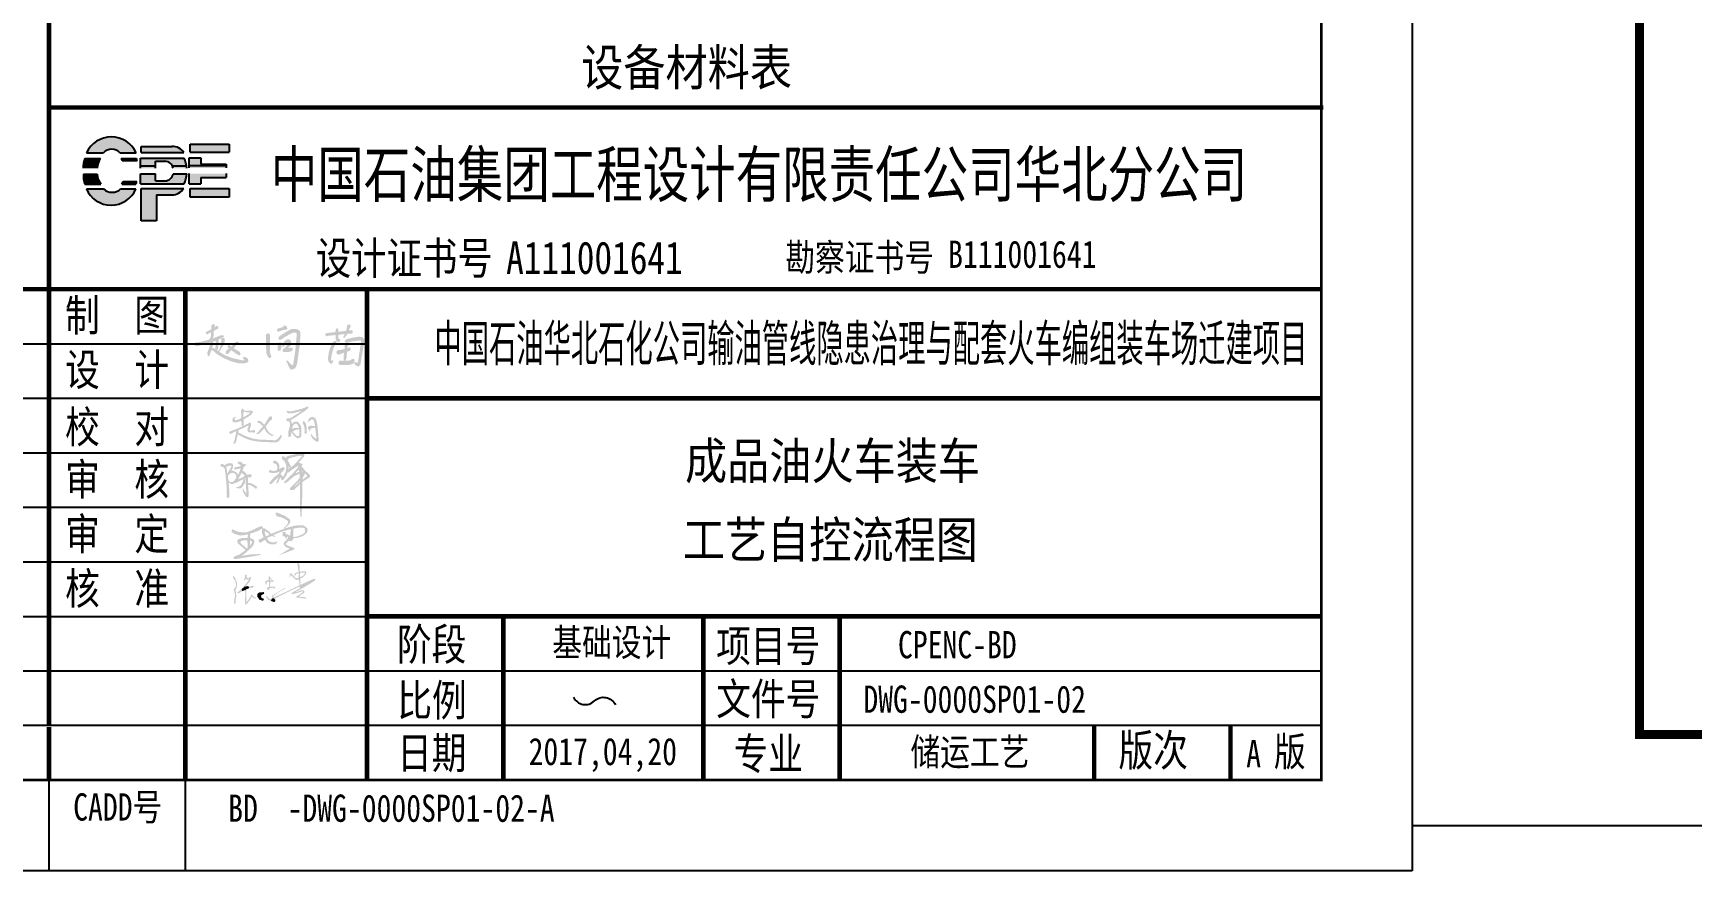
# Model space of a CAD drawing. Header units: millimetres. Extents: x 36820 to 41163, y -3485 to -2358.
# Drawn here: x 38650.4 to 38832.8, y -3073.8 to -2981.6 of the extents above; entities that cross this region are included whole.
import ezdxf
from ezdxf.enums import TextEntityAlignment as Align

# ---------------------------------------------------------------- set-up
doc = ezdxf.new("R2010")
doc.units = ezdxf.units.MM
doc.header["$LTSCALE"] = 6
for name, color, linetype in [('a1', 7, 'Continuous'), ('bc', 7, 'Continuous'), ('BDWG', 7, 'Continuous'), ('PUB_TITLE', 4, 'Continuous')]:
    doc.layers.add(name, color=color, linetype=linetype)
doc.styles.add('HZTXT', font='', dxfattribs={"width": 0.8})
doc.styles.add('ST', font='')
doc.styles.get('HZTXT').set_extended_font_data('NSimSun')
doc.styles.get('ST').set_extended_font_data('SimSun')

# ---------------------------------------------------------------- blocks, each defined once
blk = doc.blocks.new('A$C6D6708E9')
for points in [[(0, 10), (0, 0)], [(15, 10), (15, 0)]]:
    blk.add_lwpolyline(points)
at = {"style": 'ST', "width": 0.8}
blk.add_text('CADD号', height=3, dxfattribs=at).set_placement((2.67, 5.53))

msp = doc.modelspace()

# ---------------------------------------------------------------- hatches: boundary and pattern name
for points in [[(38660.032, -2995.42, -0.0549609), (38660.143, -2995.679), (38661.787, -2995.679, 0.0224894), (38661.71, -2995.42)], [(38660.255, -2997.967, -0.059964), (38660.113, -2998.263), (38661.667, -2998.263, 0.0258545), (38661.746, -2997.967)]]:
    msp.add_hatch(color=7).paths.add_polyline_path(points)
h = msp.add_hatch(color=256)
h.dxf.hatch_style = 1
h.paths.add_polyline_path([(38670.216, -3014.874), (38670.209, -3014.519), (38670.222, -3014.419), (38670.675, -3014.165), (38670.738, -3014.058), (38670.738, -3013.941), (38670.656, -3013.882), (38670.548, -3013.873), (38670.295, -3014.005), (38670.353, -3013.825), (38670.315, -3013.723), (38670.183, -3013.661), (38670.007, -3013.732), (38669.952, -3013.849), (38669.952, -3014.24), (38669.704, -3014.363), (38669.356, -3014.537), (38669.344, -3014.625), (38669.369, -3014.732), (38669.436, -3014.77), (38669.515, -3014.803), (38669.547, -3014.776), (38669.547, -3014.742), (38669.939, -3014.567), (38669.896, -3015.068), (38669.804, -3015.225), (38669.718, -3015.372), (38668.975, -3015.556), (38668.645, -3015.638), (38668.176, -3015.687), (38668.072, -3015.822), (38668.072, -3015.926), (38668.156, -3016.01), (38668.253, -3016.078), (38668.422, -3016.078), (38669.91, -3015.691), (38669.91, -3015.753), (38669.813, -3016.009), (38669.543, -3016.727), (38669.518, -3016.869), (38669.552, -3017.113), (38669.617, -3017.197), (38669.67, -3017.197), (38669.735, -3017.155), (38669.998, -3016.47), (38670.068, -3016.526), (38670.633, -3017.007), (38671.392, -3017.441), (38672.188, -3017.775), (38672.886, -3017.957), (38673.395, -3017.992), (38673.809, -3017.934), (38673.992, -3017.823), (38674.032, -3017.667), (38673.974, -3017.48), (38673.805, -3017.329), (38673.622, -3017.272), (38673.448, -3017.272), (38673.448, -3017.407), (38673.554, -3017.564), (38673.554, -3017.643), (38673.319, -3017.643), (38672.269, -3017.401), (38671.55, -3017.132), (38670.916, -3016.767), (38670.826, -3016.715), (38671.308, -3015.922), (38671.409, -3015.681), (38671.431, -3015.379), (38671.413, -3015.24), (38671.294, -3015.18), (38671.13, -3015.18), (38671.051, -3015.27), (38671.047, -3015.473), (38670.995, -3015.952), (38670.898, -3016.262), (38670.731, -3016.623), (38670.62, -3016.572), (38670.7, -3016.291), (38670.733, -3016.024), (38670.763, -3015.724), (38670.763, -3015.353), (38671.297, -3015.088), (38671.355, -3015.011), (38671.312, -3014.918), (38671.231, -3014.88), (38671.119, -3014.88), (38670.953, -3014.911), (38670.176, -3015.212), (38670.071, -3015.26), (38670.188, -3015.078)])
h.paths.add_polyline_path([(38670.428, -3015.505), (38670.428, -3016.015), (38670.391, -3016.422), (38670.213, -3016.303), (38670.136, -3016.291), (38670.025, -3016.304), (38670.219, -3015.792), (38670.188, -3015.688), (38670.103, -3015.631), (38670.16, -3015.598)], flags=16)
h.paths.add_polyline_path([(38672.755, -3015.939), (38672.834, -3015.922), (38672.916, -3015.906), (38672.991, -3015.816), (38672.991, -3015.701), (38672.942, -3015.598), (38672.787, -3015.58), (38672.66, -3015.629), (38672.485, -3015.733), (38672.14, -3016.165), (38672.035, -3016.053), (38671.948, -3015.987), (38671.878, -3015.915), (38671.801, -3015.938), (38671.74, -3016.059), (38671.785, -3016.208), (38671.879, -3016.333), (38671.614, -3016.561), (38671.536, -3016.738), (38671.536, -3016.871), (38671.638, -3016.953), (38671.715, -3016.953), (38671.795, -3016.918), (38671.884, -3016.826), (38672.148, -3016.538), (38672.86, -3017.033), (38673.007, -3017.105), (38673.141, -3017.037), (38673.149, -3016.854), (38673.007, -3016.672), (38672.397, -3016.313)], flags=17)
h.paths.add_polyline_path([(38676.427, -3014.888), (38676.364, -3014.738), (38676.258, -3014.677), (38676.131, -3014.714), (38676.003, -3014.77), (38675.951, -3014.898), (38675.999, -3016.808), (38676.157, -3017.221), (38676.308, -3017.381), (38676.458, -3017.381), (38676.566, -3017.25), (38676.568, -3017.174), (38676.507, -3017.075), (38676.405, -3016.761)])
h.paths.add_polyline_path([(38678.308, -3014.058), (38678.238, -3013.904), (38678.099, -3013.826), (38677.894, -3013.823), (38677.839, -3013.987), (38677.307, -3014.142), (38677.171, -3014.259), (38677.167, -3014.407), (38677.296, -3014.489), (38677.508, -3014.448), (38677.759, -3014.338), (38678.084, -3014.282), (38678.234, -3014.282), (38678.308, -3014.182)])
h.paths.add_polyline_path([(38678.696, -3014.717), (38679.034, -3014.584), (38679.307, -3014.625), (38679.358, -3014.738), (38679.213, -3016.419), (38678.957, -3018.147), (38678.862, -3018.185), (38678.747, -3018.094), (38678.367, -3017.688), (38678.184, -3017.688), (38678.59, -3018.578), (38678.721, -3018.663), (38678.858, -3018.663), (38679.189, -3018.507), (38679.382, -3018.092), (38679.684, -3015.951), (38679.768, -3014.731), (38679.702, -3014.407), (38679.49, -3014.264), (38679.194, -3014.189), (38678.787, -3014.189), (38678.283, -3014.457), (38677.451, -3014.989), (38677.359, -3015.132), (38677.335, -3015.261), (38677.418, -3015.374), (38677.564, -3015.374), (38677.728, -3015.323), (38677.956, -3015.127)])
h.paths.add_polyline_path([(38677.648, -3016.11), (38677.648, -3015.72), (38677.553, -3015.674), (38677.404, -3015.695), (38677.307, -3015.787), (38677.257, -3016.203), (38677.242, -3016.449), (38677.293, -3016.582), (38677.417, -3016.585), (38677.555, -3016.562), (38677.647, -3016.385), (38677.657, -3016.272), (38677.664, -3016.206), (38677.73, -3016.125), (38677.715, -3016.123)])
h.paths.add_polyline_path([(38678.738, -3015.601), (38678.67, -3015.447), (38678.499, -3015.326), (38678.312, -3015.326), (38678.136, -3015.441), (38677.985, -3015.559), (38677.819, -3015.866), (38677.77, -3015.955), (38677.762, -3016.062), (38677.73, -3016.125), (38677.898, -3016.158), (38678.282, -3015.726), (38678.402, -3015.701), (38678.419, -3015.778), (38678.389, -3015.837), (38678.076, -3016.233), (38677.856, -3016.392), (38677.79, -3016.497), (38677.79, -3016.645), (38677.894, -3016.717), (38678.098, -3016.717), (38678.527, -3016.717), (38678.802, -3016.629), (38678.89, -3016.491), (38678.89, -3016.326), (38678.818, -3016.255), (38678.697, -3016.255), (38678.384, -3016.31), (38678.626, -3016.079), (38678.738, -3015.972)], flags=17)
h.paths.add_polyline_path([(38685.466, -3014.665), (38685.512, -3014.552), (38685.512, -3014.408), (38685.416, -3014.316), (38685.344, -3014.349), (38685.082, -3014.349), (38685.154, -3014.154), (38685.256, -3013.995), (38685.291, -3013.838), (38685.215, -3013.706), (38684.96, -3013.706), (38684.878, -3013.859), (38684.852, -3014.175), (38684.746, -3014.409), (38683.94, -3014.501), (38683.94, -3014.236), (38683.848, -3014.124), (38683.766, -3014.124), (38683.673, -3014.184), (38683.603, -3014.543), (38682.956, -3014.605), (38682.515, -3014.677), (38682.513, -3014.861), (38682.597, -3014.994), (38682.706, -3014.994), (38682.779, -3014.953), (38683.615, -3014.86), (38683.621, -3014.916), (38683.621, -3015.341), (38683.724, -3015.51), (38683.881, -3015.616), (38684.011, -3015.616), (38684.117, -3015.549), (38684.149, -3015.412), (38684.09, -3015.329), (38683.968, -3015.254), (38683.917, -3015.17), (38683.912, -3014.838), (38684.645, -3014.744), (38684.476, -3015.064), (38684.53, -3015.18), (38684.589, -3015.184), (38684.666, -3015.089), (38684.799, -3014.921), (38684.976, -3014.7), (38685.371, -3014.7)])
h.paths.add_polyline_path([(38683.603, -3015.918), (38683.742, -3015.683), (38683.705, -3015.531), (38683.599, -3015.502), (38683.486, -3015.502), (38683.281, -3015.729), (38683.057, -3016.209), (38682.883, -3016.751), (38682.795, -3017.403), (38682.827, -3017.744), (38683.001, -3017.961), (38683.126, -3018.006), (38683.224, -3018.006), (38683.301, -3017.937), (38683.335, -3017.805), (38683.335, -3017.689), (38683.284, -3017.612), (38683.203, -3017.68), (38683.14, -3017.649), (38683.121, -3017.561), (38683.232, -3016.864), (38683.391, -3016.335)])
h.paths.add_polyline_path([(38685.24, -3016.535), (38685.287, -3016.397), (38685.256, -3016.266), (38685.165, -3016.227), (38684.919, -3016.318), (38684.951, -3016.1), (38685.018, -3016.01), (38684.984, -3015.939), (38684.88, -3015.874), (38684.658, -3015.904), (38684.614, -3016.122), (38684.614, -3016.388), (38684.127, -3016.524), (38683.843, -3016.524), (38683.758, -3016.619), (38683.703, -3016.799), (38683.753, -3016.916), (38683.911, -3017.01), (38684.019, -3017.01), (38684.176, -3016.952), (38684.558, -3016.812), (38684.506, -3017.299), (38684.518, -3017.568), (38684.575, -3017.691), (38684.473, -3017.691), (38684.276, -3017.666), (38684.047, -3017.666), (38683.974, -3017.83), (38683.974, -3018.041), (38684.139, -3018.178), (38684.578, -3018.178), (38685.067, -3018.163), (38685.477, -3018.042), (38685.599, -3017.988), (38685.634, -3017.803), (38685.677, -3017.71), (38685.678, -3017.805), (38685.682, -3018.051), (38686.009, -3018.309), (38686.193, -3018.309), (38686.358, -3018.139), (38686.774, -3015.659), (38686.785, -3015.369), (38686.595, -3015.079), (38686.183, -3015.046), (38685.571, -3015.14), (38684.926, -3015.296), (38684.687, -3015.431), (38684.625, -3015.577), (38684.722, -3015.68), (38684.872, -3015.729), (38685.022, -3015.687), (38685.186, -3015.597), (38686.325, -3015.459), (38686.424, -3015.48), (38686.439, -3015.573), (38686.083, -3017.868), (38686.002, -3017.899), (38685.788, -3017.87), (38685.692, -3017.682), (38685.723, -3017.604), (38685.685, -3017.503), (38685.532, -3017.503), (38685.394, -3017.514), (38685.268, -3017.647), (38685.007, -3017.679), (38684.66, -3017.689), (38684.688, -3017.643), (38684.75, -3017.57), (38684.848, -3017.365), (38684.878, -3016.702), (38684.963, -3016.674), (38685.105, -3016.63)])
h = msp.add_hatch(color=256)
h.dxf.hatch_style = 1
h.paths.add_polyline_path([(38673.409, -3022.976), (38673.31, -3022.988), (38673.227, -3023.276), (38673.254, -3023.666), (38673.265, -3023.991), (38673.076, -3024.103), (38672.856, -3024.18), (38672.709, -3024.22), (38672.609, -3024.247), (38672.546, -3024.213), (38672.527, -3024.081), (38672.527, -3024.037), (38672.551, -3024.01), (38672.653, -3023.963), (38672.692, -3023.944), (38672.707, -3023.924), (38672.65, -3023.906), (38672.568, -3023.905), (38672.512, -3023.912), (38672.332, -3023.999), (38672.266, -3024.274), (38672.31, -3024.407), (38672.459, -3024.472), (38672.7, -3024.47), (38673.058, -3024.375), (38673.271, -3024.282), (38673.28, -3024.783), (38673.307, -3024.846), (38673.373, -3024.857), (38673.407, -3024.857), (38673.494, -3024.821), (38673.51, -3024.769), (38673.501, -3024.662), (38673.501, -3024.142), (38673.922, -3023.917), (38674.271, -3023.683), (38674.482, -3023.453), (38674.524, -3023.223), (38674.468, -3023.167), (38674.043, -3023.167), (38673.816, -3023.223), (38673.744, -3023.223), (38673.612, -3023.183), (38673.524, -3023.111), (38673.481, -3023.012)])
h.paths.add_polyline_path([(38673.607, -3023.278), (38673.638, -3023.298), (38673.7, -3023.339), (38673.977, -3023.375), (38674.203, -3023.377), (38674.203, -3023.412), (38674.055, -3023.566), (38673.49, -3023.917), (38673.49, -3023.883), (38673.49, -3023.411), (38673.516, -3023.311), (38673.563, -3023.278)], flags=16)
h.paths.add_polyline_path([(38674.139, -3024.508), (38674.05, -3024.544), (38673.992, -3024.628), (38673.919, -3024.65), (38673.854, -3024.676), (38673.782, -3024.699), (38673.454, -3024.87), (38672.834, -3025.149), (38671.959, -3025.502), (38671.93, -3025.577), (38672.014, -3025.754), (38672.075, -3025.754), (38672.134, -3025.701), (38672.371, -3025.587), (38672.693, -3025.433), (38672.668, -3025.721), (38672.648, -3025.801), (38672.465, -3026.601), (38672.42, -3026.643), (38672.385, -3026.73), (38672.41, -3026.83), (38672.495, -3026.83), (38672.585, -3026.79), (38672.681, -3026.599), (38672.866, -3025.797), (38673.499, -3026.143), (38673.984, -3026.35), (38674.56, -3026.499), (38675.247, -3026.608), (38676.015, -3026.634), (38676.446, -3026.659), (38677.057, -3026.673), (38677.167, -3026.657), (38677.343, -3026.572), (38677.59, -3026.277), (38677.675, -3026.097), (38677.693, -3025.912), (38677.64, -3025.857), (38677.589, -3025.869), (38677.293, -3026.248), (38677.055, -3026.434), (38676.969, -3026.448), (38676.257, -3026.406), (38675.211, -3026.36), (38674.539, -3026.265), (38674.052, -3026.1), (38673.522, -3025.895), (38673.032, -3025.633), (38672.91, -3025.615), (38672.943, -3025.319), (38673.474, -3025.095), (38674.019, -3024.82), (38674.066, -3024.837), (38673.948, -3025.168), (38673.921, -3025.316), (38673.991, -3025.464), (38674.074, -3025.582), (38674.167, -3025.582), (38674.586, -3025.582), (38674.631, -3025.604), (38674.686, -3025.604), (38674.757, -3025.559), (38674.775, -3025.47), (38674.775, -3025.345), (38674.69, -3025.309), (38674.597, -3025.309), (38674.475, -3025.373), (38674.332, -3025.373), (38674.2, -3025.373), (38674.172, -3025.296), (38674.203, -3025.18), (38674.307, -3024.802), (38674.336, -3024.609), (38674.239, -3024.508)])
h.paths.add_polyline_path([(38676.417, -3023.809), (38676.321, -3023.871), (38675.788, -3024.734), (38675.527, -3024.482), (38675.396, -3024.352), (38675.167, -3024.295), (38675.085, -3024.295), (38675.041, -3024.342), (38675.037, -3024.449), (38675.1, -3024.546), (38675.135, -3024.558), (38675.171, -3024.534), (38675.235, -3024.538), (38675.649, -3024.905), (38675.037, -3025.614), (38674.936, -3025.669), (38674.909, -3025.724), (38675.002, -3025.769), (38675.225, -3025.722), (38675.631, -3025.303), (38675.776, -3025.094), (38675.923, -3025.412), (38676.209, -3025.73), (38676.515, -3025.913), (38676.57, -3025.938), (38676.794, -3025.938), (38676.817, -3025.899), (38676.76, -3025.828), (38676.641, -3025.805), (38676.405, -3025.665), (38676.233, -3025.472), (38676.026, -3025.151), (38675.926, -3024.936), (38676.209, -3024.569), (38676.38, -3024.318), (38676.538, -3024.246), (38676.637, -3024.098), (38676.637, -3023.921), (38676.535, -3023.809)])
h.paths.add_polyline_path([(38680.412, -3022.737), (38680.329, -3022.824), (38679.866, -3022.992), (38678.993, -3023.211), (38678.652, -3023.265), (38678.498, -3023.265), (38678.407, -3023.197), (38678.339, -3023.197), (38678.254, -3023.237), (38678.264, -3023.346), (38678.36, -3023.456), (38678.519, -3023.489), (38678.834, -3023.465), (38679.157, -3023.42), (38679.577, -3023.297), (38679.859, -3023.215), (38679.842, -3023.252), (38679.46, -3023.507), (38678.714, -3023.961), (38678.533, -3024.071), (38678.451, -3024.024), (38678.356, -3024.024), (38678.262, -3024.083), (38678.203, -3024.197), (38678.262, -3024.303), (38678.329, -3024.35), (38678.516, -3024.338), (38678.609, -3024.65), (38678.609, -3024.852), (38678.556, -3025.025), (38678.469, -3025.311), (38678.412, -3025.557), (38678.412, -3025.953), (38678.444, -3026.078), (38678.547, -3026.078), (38678.668, -3026.028), (38678.723, -3025.931), (38678.734, -3025.829), (38678.759, -3025.604), (38678.796, -3025.551), (38678.867, -3025.7), (38678.977, -3025.832), (38679.152, -3026.041), (38679.393, -3026.212), (38679.472, -3026.239), (38679.598, -3026.187), (38679.794, -3026.107), (38679.87, -3025.955), (38679.87, -3025.394), (38679.828, -3024.9), (38679.593, -3024.526), (38679.405, -3024.382), (38679.207, -3024.382), (38678.972, -3024.481), (38678.812, -3024.646), (38678.812, -3024.477), (38678.763, -3024.369), (38678.676, -3024.223), (38678.71, -3024.203), (38679.25, -3023.893), (38679.749, -3023.552), (38680.432, -3023.087), (38680.643, -3022.864), (38680.648, -3022.788), (38680.52, -3022.737)])
h.paths.add_polyline_path([(38679.323, -3024.608), (38679.417, -3024.702), (38679.52, -3024.856), (38679.564, -3025.008), (38679.564, -3025.08), (38679.248, -3025.08), (38679.112, -3025.096), (38678.994, -3025.131), (38678.871, -3025.168), (38678.875, -3024.961), (38678.922, -3024.863), (38679.082, -3024.659), (38679.252, -3024.608)], flags=16)
h.paths.add_polyline_path([(38679.621, -3025.222), (38679.646, -3025.614), (38679.616, -3025.956), (38679.584, -3025.979), (38679.465, -3025.979), (38679.366, -3025.963), (38679.066, -3025.694), (38678.941, -3025.55), (38678.918, -3025.461), (38679.012, -3025.437), (38679.093, -3025.345), (38679.226, -3025.307), (38679.416, -3025.279)], flags=16)
h.paths.add_polyline_path([(38680.119, -3024.345), (38680.052, -3024.365), (38680.009, -3024.497), (38680.132, -3024.838), (38680.199, -3025.021), (38680.225, -3025.416), (38680.201, -3025.626), (38680.241, -3025.689), (38680.289, -3025.716), (38680.377, -3025.716), (38680.438, -3025.668), (38680.459, -3025.604), (38680.438, -3025.047), (38680.401, -3024.794), (38680.302, -3024.481), (38680.209, -3024.38)], flags=17)
h.paths.add_polyline_path([(38681.05, -3023.864), (38680.93, -3023.889), (38680.719, -3024.031), (38680.622, -3024.257), (38680.554, -3024.352), (38680.572, -3024.393), (38680.626, -3024.411), (38680.742, -3024.341), (38680.83, -3024.289), (38680.859, -3024.221), (38680.915, -3024.171), (38681.032, -3024.142), (38681.142, -3024.169), (38681.225, -3024.262), (38681.31, -3024.547), (38681.367, -3024.922), (38681.239, -3024.871), (38681.044, -3024.848), (38680.905, -3024.831), (38680.788, -3024.86), (38680.663, -3024.931), (38680.578, -3025.039), (38680.615, -3025.155), (38680.724, -3025.357), (38680.782, -3025.402), (38680.837, -3025.402), (38680.866, -3025.377), (38680.867, -3025.328), (38680.826, -3025.224), (38680.847, -3025.192), (38681.088, -3025.095), (38681.388, -3025.095), (38681.491, -3025.973), (38681.509, -3026.298), (38681.248, -3026.096), (38681.058, -3025.892), (38680.953, -3025.75), (38680.908, -3025.75), (38680.893, -3025.78), (38680.921, -3025.932), (38681.028, -3026.177), (38681.266, -3026.421), (38681.527, -3026.609), (38681.628, -3026.609), (38681.735, -3026.538), (38681.762, -3026.444), (38681.723, -3025.803), (38681.628, -3024.773), (38681.527, -3024.315), (38681.379, -3024.028), (38681.241, -3023.923)])
h = msp.add_hatch(color=256)
h.dxf.hatch_style = 1
h.paths.add_polyline_path([(38673.362, -3030.775), (38673.459, -3030.722), (38673.459, -3030.847), (38673.395, -3031.014), (38673.297, -3031.266), (38673.131, -3031.469), (38672.846, -3031.591), (38672.725, -3031.591), (38672.725, -3031.664), (38672.806, -3031.741), (38673.005, -3031.741), (38673.188, -3031.741), (38673.305, -3031.643), (38673.46, -3031.449), (38673.614, -3031.189), (38673.675, -3030.945), (38673.652, -3030.763), (38673.605, -3030.676), (38673.584, -3030.638), (38673.629, -3030.614), (38673.691, -3030.581), (38673.711, -3030.726), (38673.738, -3031.102), (38673.766, -3031.557), (38673.805, -3032.036), (38673.804, -3032.268), (38673.792, -3032.285), (38673.774, -3032.272), (38673.717, -3032.192), (38673.632, -3032.071), (38673.527, -3031.923), (38673.478, -3031.787), (38673.43, -3031.741), (38673.413, -3031.752), (38673.395, -3031.84), (38673.418, -3032.011), (38673.48, -3032.169), (38673.603, -3032.377), (38673.701, -3032.542), (38673.775, -3032.667), (38673.879, -3032.708), (38673.958, -3032.681), (38674.055, -3032.609), (38674.077, -3032.487), (38674.074, -3032.349), (38674.053, -3032.076), (38674.027, -3031.724), (38673.999, -3031.339), (38674.013, -3031.337), (38674.073, -3031.337), (38674.204, -3031.376), (38674.339, -3031.416), (38674.448, -3031.489), (38674.574, -3031.573), (38674.699, -3031.656), (38674.756, -3031.728), (38674.827, -3031.772), (38674.935, -3031.746), (38674.978, -3031.662), (38674.978, -3031.56), (38674.887, -3031.5), (38674.738, -3031.403), (38674.523, -3031.262), (38674.374, -3031.209), (38674.249, -3031.164), (38674.09, -3031.15), (38673.993, -3031.15), (38673.992, -3031.114), (38673.992, -3031.02), (38673.992, -3030.834), (38673.987, -3030.668), (38673.987, -3030.608), (38673.969, -3030.528), (38673.989, -3030.514), (38674.019, -3030.505), (38674.066, -3030.503), (38674.161, -3030.503), (38674.221, -3030.503), (38674.273, -3030.517), (38674.321, -3030.495), (38674.344, -3030.443), (38674.379, -3030.361), (38674.379, -3030.261), (38674.357, -3030.196), (38674.27, -3030.196), (38674.149, -3030.196), (38674.028, -3030.217), (38673.876, -3030.244), (38673.85, -3030.21), (38673.804, -3030.149), (38673.692, -3030), (38673.561, -3029.884), (38673.466, -3029.821), (38673.358, -3029.849), (38673.398, -3029.776), (38673.467, -3029.583), (38673.488, -3029.499), (38673.511, -3029.415), (38673.511, -3029.353), (38673.558, -3029.337), (38673.638, -3029.309), (38673.701, -3029.267), (38673.742, -3029.196), (38673.742, -3029.138), (38673.742, -3029.086), (38673.703, -3029.046), (38673.601, -3029.046), (38673.518, -3029.046), (38673.458, -3029.067), (38673.415, -3029.081), (38673.404, -3029.048), (38673.389, -3029.005), (38673.368, -3028.945), (38673.3, -3028.893), (38673.216, -3028.828), (38673.127, -3028.78), (38673.029, -3028.78), (38672.934, -3028.798), (38672.869, -3028.856), (38672.869, -3028.932), (38672.894, -3029.006), (38672.966, -3029.049), (38673.057, -3029.103), (38673.091, -3029.138), (38673.136, -3029.162), (38673.181, -3029.208), (38673.203, -3029.256), (38673.174, -3029.286), (38673.106, -3029.318), (38672.991, -3029.341), (38672.886, -3029.361), (38672.674, -3029.403), (38672.6, -3029.423), (38672.539, -3029.417), (38672.504, -3029.413), (38672.479, -3029.428), (38672.475, -3029.447), (38672.475, -3029.47), (38672.475, -3029.498), (38672.468, -3029.524), (38672.476, -3029.582), (38672.513, -3029.65), (38672.558, -3029.677), (38672.597, -3029.669), (38672.632, -3029.645), (38672.694, -3029.622), (38672.784, -3029.608), (38672.882, -3029.592), (38672.993, -3029.582), (38673.097, -3029.533), (38673.159, -3029.504), (38673.191, -3029.515), (38673.165, -3029.584), (38673.123, -3029.699), (38673.096, -3029.811), (38673.065, -3029.901), (38673.013, -3030.007), (38672.971, -3030.113), (38672.922, -3030.191), (38672.879, -3030.261), (38672.879, -3030.234), (38672.851, -3030.161), (38672.792, -3030.067), (38672.715, -3029.989), (38672.591, -3029.904), (38672.449, -3029.838), (38672.335, -3029.798), (38672.226, -3029.798), (38672.133, -3029.812), (38672.148, -3029.786), (38672.197, -3029.697), (38672.253, -3029.594), (38672.312, -3029.488), (38672.355, -3029.388), (38672.355, -3029.295), (38672.355, -3029.213), (38672.339, -3029.156), (38672.332, -3029.095), (38672.305, -3029.041), (38672.283, -3028.999), (38672.216, -3028.993), (38672.131, -3028.986), (38672.039, -3028.979), (38671.908, -3028.968), (38671.791, -3028.998), (38671.63, -3029.061), (38671.538, -3029.102), (38671.486, -3029.149), (38671.43, -3029.186), (38671.389, -3029.213), (38671.374, -3029.198), (38671.354, -3029.14), (38671.263, -3029.094), (38671.166, -3029.046), (38671.043, -3029.067), (38670.955, -3029.158), (38670.998, -3029.302), (38671.07, -3029.362), (38671.166, -3029.347), (38671.262, -3029.415), (38671.418, -3029.527), (38671.535, -3030.343), (38671.611, -3031.098), (38671.644, -3031.757), (38671.66, -3032.591), (38671.66, -3032.729), (38671.754, -3032.786), (38671.848, -3032.786), (38671.93, -3032.641), (38671.93, -3032.491), (38671.923, -3031.855), (38671.878, -3031.358), (38671.856, -3031.064), (38671.874, -3031.066), (38671.931, -3031.141), (38672.019, -3031.207), (38672.152, -3031.252), (38672.294, -3031.268), (38672.445, -3031.216), (38672.599, -3031.098), (38672.619, -3031.129), (38672.711, -3031.129), (38672.85, -3031.053), (38673.085, -3030.925)])
h.paths.add_polyline_path([(38671.702, -3030.095), (38671.675, -3029.87), (38671.643, -3029.616), (38671.628, -3029.459), (38671.571, -3029.39), (38671.687, -3029.308), (38671.86, -3029.252), (38672.041, -3029.225), (38672.142, -3029.236), (38672.161, -3029.323), (38672.091, -3029.47), (38672.023, -3029.616), (38671.898, -3029.798), (38671.758, -3030.035), (38671.736, -3030.073)], flags=16)
h.paths.add_polyline_path([(38672.911, -3030.726), (38672.966, -3030.621), (38673.095, -3030.382), (38673.213, -3030.162), (38673.291, -3030.018), (38673.327, -3030.08), (38673.417, -3030.138), (38673.547, -3030.221), (38673.641, -3030.366), (38673.569, -3030.413), (38673.345, -3030.559), (38673.065, -3030.666)], flags=16)
h.paths.add_polyline_path([(38672.678, -3030.605), (38672.711, -3030.416), (38672.662, -3030.243), (38672.552, -3030.106), (38672.435, -3030.046), (38672.298, -3030.017), (38672.144, -3030.045), (38672.031, -3030.101), (38671.907, -3030.202), (38671.772, -3030.343), (38671.772, -3030.441), (38671.802, -3030.625), (38671.823, -3030.752), (38671.867, -3030.896), (38671.935, -3030.98), (38672.066, -3031.038), (38672.198, -3031.064), (38672.336, -3031.014), (38672.475, -3030.889), (38672.577, -3030.761)], flags=16)
h.paths.add_polyline_path([(38677.435, -3029.206), (38677.374, -3029.015), (38677.258, -3028.865), (38677.06, -3028.708), (38676.862, -3028.694), (38676.752, -3028.776), (38676.733, -3028.882), (38676.857, -3028.959), (38677.041, -3029.053), (38677.178, -3029.198), (38677.228, -3029.414), (38677.197, -3029.623), (38677.147, -3029.746), (38676.911, -3029.808), (38676.71, -3029.808), (38676.579, -3029.777), (38676.475, -3029.712), (38676.347, -3029.762), (38676.281, -3029.897), (38676.359, -3029.982), (38676.509, -3030.021), (38676.784, -3030.055), (38677.123, -3030.017), (38677.386, -3029.928), (38677.507, -3029.874), (38677.393, -3030.058), (38677.253, -3030.216), (38676.826, -3030.558), (38676.469, -3030.962), (38676.358, -3031.087), (38676.385, -3031.24), (38676.442, -3031.272), (38676.512, -3031.272), (38676.643, -3031.188), (38676.819, -3030.983), (38677.071, -3030.752), (38677.272, -3030.537), (38677.366, -3030.492), (38677.294, -3030.639), (38677.197, -3030.886), (38677.153, -3031.058), (38677.023, -3031.186), (38677.076, -3031.186), (38677.179, -3031.175), (38677.333, -3031.068), (38677.397, -3030.861), (38677.477, -3030.674), (38677.571, -3030.558), (38677.604, -3030.548), (38677.624, -3030.575), (38677.62, -3030.707), (38677.653, -3030.771), (38677.716, -3030.829), (38677.797, -3030.843), (38678, -3030.626), (38678.166, -3030.387), (38678.313, -3030.055), (38678.35, -3029.964), (38678.359, -3029.93), (38678.379, -3029.985), (38678.415, -3029.994), (38678.49, -3029.953), (38678.822, -3029.691), (38679.271, -3029.402), (38679.466, -3029.277), (38679.513, -3029.286), (38679.543, -3029.352), (38679.364, -3029.561), (38678.846, -3030.182), (38677.999, -3030.982), (38677.965, -3031.108), (38678.037, -3031.17), (38678.279, -3031.056), (38679.066, -3030.398), (38679.611, -3030.134), (38679.676, -3030.152), (38679.676, -3030.402), (38679.697, -3030.517), (38679.437, -3030.898), (38678.877, -3031.442), (38678.625, -3031.687), (38678.625, -3031.864), (38678.763, -3031.929), (38679.006, -3031.929), (38679.388, -3031.58), (38679.713, -3031.283), (38679.702, -3032.534), (38679.702, -3033.937), (38679.764, -3034.823), (38679.776, -3034.847), (38679.887, -3034.847), (38679.887, -3034.583), (38679.882, -3033.954), (38679.959, -3032.718), (38679.981, -3031.129), (38679.992, -3031.019), (38680.585, -3030.629), (38680.811, -3030.492), (38680.838, -3030.333), (38680.637, -3030.096), (38680.25, -3029.771), (38680.022, -3029.447), (38679.87, -3029.288), (38680.001, -3029.122), (38679.932, -3029.025), (38679.773, -3028.984), (38679.711, -3028.95), (38679.6, -3028.908), (38679.51, -3028.977), (38680.181, -3028.176), (38680.208, -3028.01), (38680.084, -3027.907), (38679.773, -3027.893), (38679.31, -3027.934), (38679.034, -3028.031), (38678.599, -3028.114), (38678.246, -3028.224), (38678.198, -3028.282), (38678.198, -3028.439), (38678.032, -3028.28), (38677.839, -3028.197), (38677.742, -3028.231), (38677.707, -3028.363), (38677.742, -3028.521), (38677.935, -3028.666), (38678.08, -3028.867), (38678.191, -3029.191), (38678.221, -3029.442), (38678.133, -3029.895), (38678.022, -3030.149), (38677.845, -3030.481), (38677.735, -3030.348), (38677.651, -3030.233), (38677.559, -3030.207), (38677.647, -3030.039), (38677.715, -3029.936), (38677.961, -3029.745), (38677.961, -3029.643), (38678.036, -3029.609), (38678.036, -3029.466), (38677.92, -3029.411), (38677.776, -3029.418), (38677.578, -3029.513), (38677.428, -3029.643), (38677.456, -3029.425)])
h.paths.add_polyline_path([(38678.438, -3029.296), (38678.564, -3029.418), (38678.564, -3029.502), (38678.51, -3029.59), (38678.426, -3029.645), (38678.459, -3029.523), (38678.459, -3029.405)], flags=16)
h.paths.add_polyline_path([(38678.295, -3028.597), (38678.402, -3028.601), (38678.432, -3028.567), (38678.416, -3028.508), (38678.591, -3028.404), (38678.957, -3028.31), (38679.357, -3028.206), (38679.723, -3028.148), (38679.918, -3028.171), (38679.921, -3028.212), (38679.463, -3028.714), (38679.061, -3029.154), (38678.724, -3029.402), (38678.717, -3029.368), (38678.614, -3029.116), (38678.45, -3028.812)], flags=16)
h.paths.add_polyline_path([(38679.224, -3030.074), (38679.369, -3029.863), (38679.567, -3029.705), (38679.642, -3029.889), (38679.629, -3029.951), (38679.514, -3029.951)], flags=16)
h.paths.add_polyline_path([(38679.955, -3029.793), (38680.019, -3029.862), (38680.043, -3029.929), (38680.043, -3029.978), (38680.007, -3029.938), (38679.958, -3029.883)], flags=16)
h.paths.add_polyline_path([(38679.172, -3031.4), (38679.288, -3031.295), (38679.507, -3031.098), (38679.658, -3030.926), (38679.691, -3030.956), (38679.688, -3030.998), (38679.633, -3031.079), (38679.437, -3031.247), (38679.142, -3031.5), (38679.087, -3031.5)], flags=16)
h.paths.add_polyline_path([(38680.056, -3030.491), (38680.148, -3030.329), (38680.223, -3030.198), (38680.216, -3030.09), (38680.323, -3030.134), (38680.367, -3030.18), (38680.45, -3030.266), (38680.51, -3030.358), (38680.51, -3030.411), (38680.453, -3030.448), (38680.231, -3030.591), (38680.042, -3030.755), (38679.992, -3030.755), (38679.992, -3030.665), (38680.014, -3030.628)], flags=16)
h = msp.add_hatch(color=7)
h.paths.add_polyline_path([(38674.209, -3036.796), (38674.292, -3036.709), (38674.699, -3036.559), (38675.077, -3036.42), (38675.536, -3036.152), (38675.536, -3036.216), (38675.536, -3036.455), (38675.536, -3036.745), (38675.627, -3036.858), (38675.693, -3037.139), (38675.182, -3037.386), (38675.182, -3037.49), (38675.182, -3037.616), (38675.329, -3037.712), (38675.517, -3037.632), (38675.841, -3037.383), (38675.918, -3037.482), (38676.135, -3037.764), (38676.485, -3037.883), (38676.863, -3037.883), (38677.009, -3037.883), (38677.129, -3037.737), (38677.272, -3037.564), (38677.084, -3037.616), (38676.803, -3037.694), (38676.502, -3037.643), (38676.257, -3037.517), (38676.12, -3037.31), (38676.072, -3037.192), (38676.604, -3036.975), (38676.88, -3037.045), (38677.007, -3037.045), (38677.007, -3036.975), (38676.768, -3036.897), (38676.842, -3036.801), (38677.024, -3036.801), (38677.294, -3036.646), (38677.903, -3036.429), (38678.712, -3036.225), (38678.712, -3036.313), (38678.666, -3036.53), (38678.666, -3036.675), (38678.666, -3036.849), (38678.621, -3036.945), (38678.491, -3036.884), (38678.344, -3036.788), (38678.183, -3036.788), (38678.127, -3036.637), (38678.078, -3036.551), (38677.99, -3036.551), (38677.819, -3036.551), (38677.819, -3036.65), (38677.819, -3036.801), (38677.819, -3036.924), (38677.91, -3037.023), (38678.001, -3037.023), (38678.053, -3037.075), (38678.298, -3037.373), (38678.218, -3037.439), (38677.966, -3037.646), (38677.913, -3037.855), (38678.018, -3038.054), (38678.257, -3038.249), (38678.544, -3038.314), (38678.495, -3038.418), (38677.332, -3039.129), (38678.903, -3038.517), (38679.121, -3038.396), (38679.063, -3038.291), (38678.897, -3038.232), (38678.404, -3038.059), (38678.172, -3037.928), (38678.172, -3037.81), (38678.292, -3037.687), (38678.481, -3037.494), (38678.78, -3037.56), (38678.873, -3037.434), (38679.058, -3037.181), (38679.391, -3037.181), (38679.776, -3037.076), (38680.13, -3036.916), (38680.382, -3036.717), (38680.497, -3036.573), (38680.546, -3036.288), (38680.483, -3036.099), (38680.298, -3035.925), (38680.025, -3035.791), (38679.804, -3035.791), (38679.552, -3035.791), (38679.024, -3035.87), (38678.519, -3036.009), (38678.123, -3036.119), (38678.123, -3036.039), (38678.397, -3035.806), (38678.579, -3035.577), (38678.656, -3035.348), (38678.593, -3035.149), (38678.47, -3035.06), (38678.076, -3034.775), (38677.493, -3034.522), (38677.231, -3034.408), (38677.038, -3034.408), (38677.038, -3034.562), (38677.15, -3034.812), (38677.549, -3034.886), (38678.008, -3035.08), (38678.397, -3035.348), (38678.397, -3035.527), (38678.295, -3035.716), (38677.97, -3036.042), (38678.022, -3036.139), (38677.892, -3036.208), (38676.604, -3036.704), (38676.486, -3036.704), (38676.408, -3036.607), (38676.304, -3036.479), (38675.949, -3036.235), (38675.781, -3036.119), (38675.662, -3036.119), (38675.602, -3036.168), (38675.602, -3036.082), (38675.602, -3035.976), (38675.532, -3035.917), (38675.329, -3035.917), (38675.179, -3035.99), (38674.394, -3036.367), (38673.859, -3036.558), (38673.614, -3036.558), (38673.243, -3036.558), (38672.927, -3036.513), (38672.574, -3036.385), (38672.388, -3036.274), (38672.29, -3036.253), (38672.196, -3036.354), (38672.196, -3036.548), (38672.479, -3036.722), (38672.966, -3036.891), (38673.474, -3036.891), (38673.911, -3036.806), (38673.985, -3036.816), (38673.932, -3037.199), (38673.6, -3037.199), (38673.292, -3037.199), (38672.819, -3037.398), (38672.819, -3037.55), (38672.875, -3037.784), (38673.705, -3038.499), (38673.705, -3038.547), (38673.011, -3039.033), (38672.486, -3039.231), (38672.406, -3039.314), (38672.406, -3039.513), (38672.672, -3039.513), (38673.778, -3039.334), (38674.31, -3039.248), (38675.028, -3039.144), (38675.504, -3038.953), (38674.181, -3039.014), (38673.516, -3039.13), (38673.288, -3039.13), (38673.512, -3039.016), (38673.925, -3038.645), (38674.436, -3038.186), (38674.601, -3037.931), (38674.675, -3037.671), (38674.675, -3037.462), (38674.528, -3037.3), (38674.321, -3037.257), (38674.209, -3037.161)])
h.paths.add_polyline_path([(38673.906, -3037.444), (38673.915, -3037.525), (38673.969, -3038.029), (38673.969, -3038.26), (38673.887, -3038.362), (38673.757, -3038.259), (38673.439, -3038.006), (38673.141, -3037.702), (38673.194, -3037.573), (38673.285, -3037.5), (38673.6, -3037.444)], flags=16)
h.paths.add_polyline_path([(38674.195, -3037.495), (38674.275, -3037.495), (38674.44, -3037.558), (38674.44, -3037.642), (38674.38, -3037.775), (38674.303, -3037.948), (38674.195, -3038.024)], flags=16)
h.paths.add_polyline_path([(38675.82, -3036.579), (38675.868, -3036.437), (38675.928, -3036.477), (38676.303, -3036.722), (38676.303, -3036.795), (38676.257, -3036.881), (38675.956, -3037.02)], flags=16)
h.paths.add_polyline_path([(38678.197, -3037.111), (38678.329, -3037.027), (38678.393, -3037.093), (38678.393, -3037.239), (38678.393, -3037.315)], flags=16)
h.paths.add_polyline_path([(38678.971, -3036.187), (38679.268, -3036.102), (38679.79, -3036.043), (38679.972, -3036.043), (38680.182, -3036.109), (38680.277, -3036.269), (38680.277, -3036.467), (38680.214, -3036.639), (38679.927, -3036.829), (38679.37, -3037.038), (38678.971, -3037.104)], flags=16)
h = msp.add_hatch(color=256)
h.paths.add_polyline_path([(38672.526, -3042.739), (38672.427, -3042.83), (38672.452, -3042.992), (38672.534, -3043.271), (38672.558, -3043.54), (38672.494, -3043.917), (38672.452, -3044.341), (38672.49, -3044.415), (38672.567, -3044.419), (38672.639, -3044.347), (38672.637, -3044.021), (38672.66, -3043.732), (38672.709, -3043.637), (38672.669, -3043.234), (38672.628, -3043.019), (38672.611, -3042.973), (38672.597, -3042.924), (38672.624, -3042.874), (38672.711, -3042.784), (38672.724, -3042.712), (38672.781, -3042.433), (38672.774, -3042.167), (38672.708, -3041.875), (38672.568, -3041.607), (38672.484, -3041.433), (38672.357, -3041.39), (38672.345, -3041.542), (38672.481, -3041.801), (38672.561, -3041.813), (38672.649, -3042.094), (38672.656, -3042.518)])
h.paths.add_polyline_path([(38674.114, -3042.56), (38673.929, -3042.55), (38673.707, -3042.555), (38674.209, -3041.945), (38674.332, -3041.524), (38674.278, -3041.462), (38674.185, -3041.524), (38674.117, -3041.574), (38673.928, -3041.618), (38673.831, -3041.498), (38673.826, -3041.251), (38673.763, -3041.231), (38673.717, -3041.233), (38673.676, -3041.268), (38673.645, -3041.463), (38673.631, -3041.57), (38673.62, -3041.654), (38673.565, -3041.74), (38673.54, -3041.872), (38673.647, -3041.87), (38673.703, -3041.763), (38673.721, -3041.675), (38673.769, -3041.654), (38673.807, -3041.716), (38673.868, -3041.758), (38673.948, -3041.78), (38674, -3041.758), (38674.093, -3041.726), (38674.093, -3041.782), (38673.775, -3042.225), (38673.304, -3042.795), (38673.016, -3043.044), (38672.847, -3043.141), (38672.824, -3043.195), (38672.859, -3043.269), (38672.935, -3043.282), (38673.191, -3043.157), (38673.669, -3042.914), (38673.686, -3043), (38673.673, -3044.344), (38673.704, -3044.522), (38673.762, -3044.525), (38673.905, -3044.417), (38674.198, -3044.005), (38674.407, -3043.662), (38674.454, -3043.677), (38674.623, -3043.815), (38674.758, -3043.874), (38674.872, -3043.829), (38674.893, -3043.77), (38674.835, -3043.742), (38674.74, -3043.746), (38674.616, -3043.662), (38674.512, -3043.522), (38674.399, -3043.414), (38674.332, -3043.426), (38674.286, -3043.636), (38674.157, -3043.812), (38673.885, -3044.197), (38673.796, -3044.35), (38673.807, -3044.176), (38673.811, -3042.848), (38674.12, -3042.698), (38674.34, -3042.68), (38674.532, -3042.655), (38674.623, -3042.484), (38674.488, -3042.445), (38674.36, -3042.488)])
h.paths.add_polyline_path([(38674.003, -3042.641), (38673.822, -3042.732), (38673.83, -3042.6), (38673.885, -3042.601)], flags=16)
h.paths.add_polyline_path([(38673.684, -3042.643), (38673.687, -3042.817), (38673.577, -3042.829), (38673.416, -3042.922), (38673.397, -3042.862), (38673.649, -3042.641)], flags=16)
h.paths.add_polyline_path([(38676.441, -3041.985), (38676.485, -3041.987), (38676.623, -3041.985), (38676.774, -3042.026), (38676.839, -3041.993), (38676.803, -3041.911), (38676.663, -3041.792), (38676.428, -3041.516), (38676.382, -3041.428), (38676.283, -3041.434), (38676.267, -3041.816), (38676.239, -3041.857), (38676.142, -3041.855), (38675.887, -3041.949), (38675.912, -3042.151), (38675.936, -3042.328), (38675.994, -3042.352), (38676.02, -3042.302), (38676.053, -3042.257), (38676.057, -3042.214), (38676.051, -3042.163), (38676.04, -3042.114), (38676.063, -3042.036), (38676.145, -3042.008), (38676.277, -3041.995), (38676.29, -3042.059), (38676.3, -3042.339), (38676.335, -3042.589), (38676.216, -3042.594), (38676.133, -3042.634), (38676.066, -3042.73), (38676.07, -3042.818), (38676.177, -3042.919), (38676.307, -3042.871), (38676.39, -3042.723), (38676.482, -3042.699), (38676.804, -3042.664), (38676.847, -3042.69), (38676.777, -3042.727), (38676.761, -3042.775), (38676.835, -3042.785), (38676.877, -3042.77), (38676.927, -3042.743), (38676.95, -3042.699), (38676.978, -3042.632), (38676.97, -3042.576), (38676.895, -3042.548), (38676.734, -3042.536), (38676.537, -3042.545), (38676.419, -3042.528), (38676.428, -3042.141)])
h.paths.add_polyline_path([(38676.394, -3041.849), (38676.425, -3041.657), (38676.455, -3041.652), (38676.599, -3041.821), (38676.583, -3041.857)], flags=16)
h.paths.add_polyline_path([(38675.635, -3043.319), (38675.669, -3043.213), (38675.48, -3043.252), (38675.345, -3043.28), (38675.154, -3043.389), (38675.146, -3043.663), (38675.317, -3043.916), (38675.578, -3044.011), (38675.622, -3043.931), (38675.446, -3043.849), (38675.32, -3043.709), (38675.296, -3043.505)])
h.paths.add_polyline_path([(38676.298, -3043.859), (38676.137, -3043.702), (38676.107, -3043.565), (38675.937, -3043.574), (38676.199, -3044.007), (38676.853, -3044.267), (38677.017, -3044.19), (38676.935, -3043.949), (38676.917, -3043.87), (38679.427, -3042.634), (38679.629, -3042.547), (38679.671, -3042.52), (38679.707, -3042.723), (38679.516, -3042.809), (38678.91, -3043.177), (38678.773, -3043.28), (38678.845, -3043.363), (38679.069, -3043.335), (38679.741, -3043.131), (38679.974, -3043.065), (38680.052, -3043.08), (38680.059, -3043.126), (38679.845, -3043.304), (38679.5, -3043.529), (38679.324, -3043.606), (38679.298, -3043.673), (38679.364, -3043.771), (38679.73, -3043.782), (38680.035, -3043.834), (38680.25, -3043.865), (38680.387, -3043.882), (38680.427, -3043.809), (38680.342, -3043.74), (38680.072, -3043.698), (38679.734, -3043.675), (38679.601, -3043.642), (38679.666, -3043.575), (38680.163, -3043.229), (38680.209, -3043.061), (38680.149, -3042.966), (38680.107, -3042.943), (38679.83, -3042.957), (38679.363, -3043.13), (38679.246, -3043.148), (38679.215, -3043.098), (38679.306, -3043.089), (38680.272, -3042.551), (38681.063, -3042.073), (38681.433, -3041.771), (38681.403, -3041.689), (38681.128, -3041.731), (38680.271, -3042.118), (38679.745, -3042.377), (38679.732, -3041.654), (38679.989, -3041.555), (38680.333, -3041.2), (38680.421, -3040.943), (38680.269, -3040.846), (38680.121, -3040.861), (38679.748, -3040.898), (38679.695, -3040.876), (38679.666, -3040.299), (38679.6, -3039.99), (38679.546, -3039.954), (38679.442, -3039.95), (38679.425, -3040.013), (38679.461, -3040.369), (38679.544, -3040.829), (38679.561, -3040.943), (38679.226, -3041.039), (38679.14, -3041.094), (38679.092, -3041.123), (38679.105, -3041.276), (38679.135, -3041.321), (38679.25, -3041.326), (38679.248, -3041.176), (38679.416, -3041.101), (38679.498, -3041.098), (38679.588, -3041.09), (38679.566, -3041.559), (38679.438, -3041.617), (38679.334, -3041.647), (38679.291, -3041.653), (38679.078, -3041.447), (38678.805, -3041.137), (38678.626, -3041.074), (38678.584, -3041.27), (38678.569, -3041.363), (38678.552, -3041.451), (38678.552, -3041.55), (38678.637, -3041.42), (38678.697, -3041.261), (38679.015, -3041.587), (38679.161, -3041.715), (38679.231, -3041.739), (38679.254, -3041.786), (38679.408, -3041.833), (38679.598, -3041.733), (38679.659, -3042.403), (38676.859, -3043.744), (38676.781, -3043.671), (38676.761, -3043.585), (38677.499, -3043.072), (38678.066, -3042.774), (38678.065, -3042.719), (38678.006, -3042.713), (38677.916, -3042.764), (38676.674, -3043.526), (38676.594, -3043.587), (38676.626, -3043.671), (38676.692, -3043.79), (38676.692, -3043.827), (38676.525, -3043.838), (38676.467, -3043.881), (38676.487, -3043.952)])
h.paths.add_polyline_path([(38676.662, -3044.034), (38676.735, -3043.937), (38676.799, -3043.917), (38676.852, -3044.014), (38676.876, -3044.071), (38676.845, -3044.133), (38676.658, -3044.069)], flags=16)
h.paths.add_polyline_path([(38679.71, -3041.485), (38679.706, -3041.039), (38680.057, -3041.01), (38680.28, -3041.01), (38680.223, -3041.135), (38680.037, -3041.368), (38679.873, -3041.442)], flags=16)
at = {"layer": 'a1'}
for points in [[(38659.907, -2994.804), (38661.682, -2994.804, 0.6390041), (38656.228, -2994.804), (38658.089, -2994.804, -0.414286)], [(38666.94, -2994.765, 0.2377646), (38665.623, -2994.101), (38662.251, -2994.101), (38662.251, -2994.765)], [(38667.617, -2993.85), (38667.617, -2994.746), (38671.911, -2994.746), (38671.911, -2993.85)], [(38657.38, -2996.513, -0.1392084), (38657.771, -2995.42), (38656.031, -2995.42, 0.0927936), (38655.867, -2996.513)], [(38665.741, -2996.506), (38667.244, -2996.506, 0.1015343), (38666.958, -2995.399), (38662.167, -2995.399), (38662.167, -2996.506), (38663.808, -2996.506), (38663.808, -2995.747), (38664.841, -2995.747, -0.3710612)], [(38668.817, -2996.052), (38668.817, -2995.367), (38667.532, -2995.367), (38667.532, -2996.474), (38671.58, -2996.474), (38671.58, -2996.052)], [(38657.382, -2997.16), (38655.886, -2997.16, 0.0945477), (38656.023, -2998.263), (38657.796, -2998.263, -0.1412887)], [(38662.167, -2997.125), (38662.167, -2998.231), (38666.962, -2998.231, 0.1014601), (38667.245, -2997.125), (38665.743, -2997.125, -0.3734503), (38664.841, -2997.891), (38663.808, -2997.891), (38663.808, -2997.125)], [(38671.58, -2997.516), (38671.58, -2997.094), (38667.532, -2997.094), (38667.532, -2998.219), (38668.817, -2998.219), (38668.817, -2997.516)], [(38658.103, -2998.785), (38656.208, -2998.785, 0.6570943), (38661.651, -2998.785), (38659.973, -2998.785, -0.3921493)], [(38663.94, -2999.452), (38665.623, -2999.452, 0.2374565), (38666.92, -2998.751), (38662.251, -2998.751), (38662.251, -3002.302), (38663.94, -3002.302)], [(38671.911, -2999.685), (38671.911, -2998.736), (38667.617, -2998.736), (38667.617, -2999.685)]]:
    msp.add_hatch(color=7, dxfattribs=at).paths.add_polyline_path(points)

# ---------------------------------------------------------------- linework, layer by layer
for q in [(38617.088, -3057.821), (38617.088, -3057.821), (38652.087, -3057.821), (38652.087, -3057.821), (38792.086, -3056.821)]:
    msp.add_line((38792.086, -3057.821), q)
at = {"color": 1}
msp.add_lwpolyline([(38802.086, -3068.821), (39433.086, -3068.821), (39433.086, -2771.821), (38802.086, -2771.821)], close=True, dxfattribs=at)
at = {"color": 0, "const_width": 0.5}
msp.add_lwpolyline([(38652.086, -2989.821), (38652.086, -2876.228)], dxfattribs=at)
at = {"const_width": 0.5}
for points in [[(38652.087, -2989.822), (38792.086, -2989.822)], [(38652.087, -3057.821), (38652.087, -2989.822)], [(38652.291, -2989.822), (38792.29, -2989.822)], [(38617.088, -3009.822), (38652.176, -3009.822)], [(38652.087, -3009.822), (38792.086, -3009.822)], [(38667.087, -3063.821), (38667.087, -3009.822)], [(38687.087, -3063.821), (38687.087, -3009.822)], [(38687.087, -3021.822), (38792.086, -3021.822)], [(38687.087, -3045.821), (38792.086, -3045.821)], [(38702.087, -3063.821), (38702.087, -3045.821)], [(38724.087, -3063.821), (38724.087, -3045.821)], [(38739.087, -3045.596), (38739.087, -3063.821)], [(38652.087, -3057.99), (38652.087, -3063.99)], [(38767.086, -3057.821), (38767.086, -3063.821)], [(38782.086, -3057.821), (38782.086, -3063.821)]]:
    msp.add_lwpolyline(points, dxfattribs=at)
for points in [[(38673.649, -3042.641), (38673.397, -3042.862), (38673.416, -3042.922), (38673.577, -3042.829), (38673.687, -3042.817), (38673.684, -3042.643), (38673.649, -3042.641)], [(38673.83, -3042.6), (38673.822, -3042.732), (38674.003, -3042.641), (38673.885, -3042.601), (38673.83, -3042.6)], [(38675.635, -3043.319), (38675.296, -3043.505), (38675.32, -3043.709), (38675.446, -3043.849), (38675.622, -3043.931), (38675.578, -3044.011), (38675.317, -3043.916), (38675.146, -3043.663), (38675.154, -3043.389), (38675.345, -3043.28), (38675.48, -3043.252), (38675.669, -3043.213), (38675.635, -3043.319), (38675.635, -3043.319)], [(38676.662, -3044.034), (38676.735, -3043.937), (38676.799, -3043.917), (38676.852, -3044.014), (38676.876, -3044.071), (38676.845, -3044.133), (38676.658, -3044.069), (38676.662, -3044.034)], [(38687.087, -3051.821), (38792.086, -3051.821)]]:
    msp.add_lwpolyline(points)
at = {"color": 0}
msp.add_lwpolyline([(38709.798, -3054.715, 0.5068054), (38712.1, -3055.127, -0.5142256), (38714.417, -3055.57)], format="xyb", dxfattribs=at)
at = {"layer": 'a1', "color": 7}
for p, q in [((38662.251, -2994.765), (38662.251, -2994.101)), ((38662.251, -2994.101), (38665.623, -2994.101)), ((38667.617, -2993.85), (38671.911, -2993.85)), ((38667.617, -2994.746), (38667.617, -2993.85)), ((38671.911, -2993.85), (38671.911, -2994.746)), ((38655.782, -2996.259), (38657.295, -2996.259)), ((38656.031, -2995.42), (38657.771, -2995.42)), ((38656.228, -2994.804), (38658.089, -2994.804)), ((38659.907, -2994.804), (38661.682, -2994.804)), ((38660.032, -2995.42), (38661.71, -2995.42)), ((38661.787, -2995.679), (38660.143, -2995.679)), ((38662.082, -2996.252), (38663.723, -2996.252)), ((38662.167, -2996.506), (38662.167, -2995.399)), ((38662.167, -2995.399), (38666.958, -2995.399)), ((38662.251, -2994.765), (38666.94, -2994.765)), ((38663.808, -2996.506), (38663.808, -2995.747)), ((38663.808, -2995.747), (38664.86, -2995.747)), ((38665.657, -2996.252), (38667.159, -2996.252)), ((38667.448, -2996.22), (38671.495, -2996.22)), ((38667.532, -2995.367), (38668.817, -2995.367)), ((38667.532, -2996.474), (38667.532, -2995.367)), ((38667.617, -2994.746), (38671.911, -2994.746)), ((38668.817, -2995.367), (38668.817, -2996.052)), ((38668.817, -2996.052), (38671.58, -2996.052)), ((38671.58, -2996.052), (38671.58, -2996.474)), ((38655.886, -2997.16), (38657.382, -2997.16)), ((38656.023, -2998.263), (38657.796, -2998.263)), ((38660.113, -2998.263), (38661.667, -2998.263)), ((38660.255, -2997.967), (38661.746, -2997.967)), ((38662.167, -2998.231), (38662.167, -2997.125)), ((38662.167, -2997.125), (38663.808, -2997.125)), ((38662.167, -2998.231), (38666.962, -2998.231)), ((38663.808, -2997.891), (38663.808, -2997.125)), ((38663.808, -2997.891), (38664.86, -2997.891)), ((38665.743, -2997.125), (38667.245, -2997.125)), ((38667.532, -2998.219), (38667.532, -2997.094)), ((38667.532, -2998.219), (38668.817, -2998.219)), ((38668.817, -2997.516), (38668.817, -2998.219)), ((38668.817, -2997.516), (38671.58, -2997.516)), ((38671.58, -2997.094), (38671.58, -2997.516)), ((38656.208, -2998.785), (38658.103, -2998.785)), ((38659.973, -2998.785), (38661.651, -2998.785)), ((38662.251, -3002.302), (38662.251, -2998.751)), ((38662.251, -2998.751), (38666.92, -2998.751)), ((38663.94, -2999.452), (38665.623, -2999.452)), ((38663.94, -2999.452), (38663.94, -3002.302)), ((38667.617, -2998.736), (38671.911, -2998.736)), ((38667.617, -2999.685), (38667.617, -2998.736)), ((38671.911, -2999.685), (38667.617, -2999.685)), ((38671.911, -2998.736), (38671.911, -2999.685)), ((38663.94, -3002.302), (38662.251, -3002.302))]:
    msp.add_line(p, q, dxfattribs=at)
for centre, radius, start, end in [((38658.955, -2996.066), 3.005, 24.84251, 155.15749), ((38658.998, -2995.712), 1.285, 44.99291, 135.00709), ((38665.623, -2995.74), 1.639, 36.50173, 90), ((38658.87, -2996.405), 3.005, 160.86095, 182.06697), ((38659.501, -2996.655), 2.126, 144.47905, 176.17953), ((38658.913, -2996.051), 1.285, 16.83806, 29.42152), ((38658.87, -2996.405), 3.005, 13.98573, 19.13905), ((38664.85, -2996.649), 0.903, 9.17139, 90.60313), ((38664.405, -2996.649), 2.843, 2.90123, 26.0917), ((38658.845, -2997.354), 2.965, 176.24402, 197.84852), ((38659.501, -2996.994), 2.126, 184.48871, 216.65678), ((38658.954, -2997.522), 1.375, 327.40949, 341.1358), ((38658.845, -2997.354), 2.965, 342.15148, 348.07558), ((38664.85, -2996.988), 0.903, 269.39687, 351.30951), ((38664.405, -2996.988), 2.843, 334.07616, 357.24981), ((38658.93, -2997.608), 2.965, 203.38262, 336.61738), ((38659.038, -2997.776), 1.375, 227.17481, 312.82519), ((38665.575, -2997.812), 1.64, 271.66683, 325.09827)]:
    msp.add_arc(centre, radius, start, end, dxfattribs=at)
at = {"layer": 'bc', "color": 2, "linetype": 'Continuous', "ltscale": 0.13}
msp.add_lwpolyline([(37472.334, -2479.821), (38802.086, -2479.821), (38802.086, -3073.821), (37472.334, -3073.821)], close=True, dxfattribs=at)
msp.add_lwpolyline([(37472.334, -2479.821), (38802.086, -2479.821), (38802.086, -3073.821), (37472.334, -3073.821)], close=True, dxfattribs=at)
msp.add_lwpolyline([(37472.334, -2479.821), (38802.086, -2479.821), (38802.086, -3073.821), (37472.334, -3073.821)], close=True, dxfattribs=at)
at = {"layer": 'bc', "color": 2, "linetype": 'Continuous', "ltscale": 0.13, "const_width": 0.3}
msp.add_lwpolyline([(37497.334, -2489.821), (38792.086, -2489.821), (38792.086, -3063.821), (37497.334, -3063.821)], close=True, dxfattribs=at)
msp.add_lwpolyline([(37497.334, -2489.821), (38792.086, -2489.821), (38792.086, -3063.821), (37497.334, -3063.821)], close=True, dxfattribs=at)
msp.add_lwpolyline([(37497.334, -2489.821), (38792.086, -2489.821), (38792.086, -3063.821), (37497.334, -3063.821)], close=True, dxfattribs=at)
at = {"layer": 'BDWG'}
for p, q in [((38617.088, -3015.822), (38687.087, -3015.822)), ((38652.087, -3015.822), (38687.087, -3015.822)), ((38617.088, -3021.822), (38687.087, -3021.822)), ((38652.087, -3021.822), (38687.087, -3021.822)), ((38617.088, -3027.822), (38687.087, -3027.822)), ((38652.087, -3027.822), (38687.087, -3027.822)), ((38617.088, -3033.822), (38687.087, -3033.822)), ((38652.087, -3033.822), (38687.087, -3033.822)), ((38617.088, -3039.821), (38687.087, -3039.821)), ((38652.087, -3039.821), (38687.087, -3039.821)), ((38617.088, -3045.821), (38687.087, -3045.821)), ((38652.087, -3045.821), (38687.087, -3045.821)), ((38617.088, -3051.821), (38687.087, -3051.821)), ((38652.087, -3051.821), (38687.087, -3051.821))]:
    msp.add_line(p, q, dxfattribs=at)
at = {"layer": 'PUB_TITLE', "color": 3, "const_width": 1}
msp.add_lwpolyline([(38827.086, -3058.821), (39423.086, -3058.821), (39423.086, -2781.821), (38827.086, -2781.821)], close=True, dxfattribs=at)

# ---------------------------------------------------------------- block references
at = {"xscale": 0.9999920000033171, "yscale": 0.9999919999995512, "zscale": 0.999992}
msp.add_blockref('A$C6D6708E9', (38652.087, -3073.821), dxfattribs=at)

# ---------------------------------------------------------------- texts
at = {"color": 0, "lineweight": 13, "style": 'ST', "width": 0.85}
for s, p in [('设备材料表', (38710.649, -2987.413)), ('成品油火车装车', (38722.072, -3030.711)), ('工艺自控流程图', (38721.824, -3039.39))]:
    msp.add_text(s, height=4, dxfattribs=at).set_placement(p)
at = {"style": 'ST'}
for s, height, width, p in [('中国石油集团工程设计有限责任公司华北分公司', 4.99996, 0.75, (38676.501, -2999.677)), ('B111001641', 3, 0.8, (38751.018, -3007.472)), ('阶段', 3.5, 0.8, (38690.366, -3050.644)), ('比例', 3.5, 0.8, (38690.415, -3056.8))]:
    msp.add_text(s, height=height, dxfattribs=dict(at, width=width)).set_placement(p)
at = {"color": 7, "style": 'ST', "width": 0.8}
msp.add_text('设计证书号', height=3.5714, dxfattribs=at).set_placement((38700.93, -3008.183), align=Align.RIGHT)
msp.add_text('A111001641', height=3.5714, dxfattribs=at).set_placement((38702.388, -3008.137))
at = {"style": 'ST'}
for s, height, width, p in [('勘察证书号', 3, 0.8, (38749.478, -3007.808)), ('中国石油华北石化公司输油管线隐患治理与配套火车编组装车场迁建项目 ', 3.99997, 0.55, (38792.035, -3017.755))]:
    msp.add_text(s, height=height, dxfattribs=dict(at, width=width)).set_placement(p, align=Align.RIGHT)
at = {"style": 'ST', "width": 0.8}
for s, p in [('制  图', (38659.587, -3012.627)), ('设  计', (38659.587, -3018.627)), ('校  对', (38659.587, -3024.898)), ('审  核', (38659.587, -3030.661)), ('审  定', (38659.587, -3036.678)), ('核  准', (38659.587, -3042.678)), ('项目号', (38731.232, -3049.097)), ('文件号', (38731.232, -3054.826)), ('日期', (38694.214, -3060.815)), ('专业', (38731.232, -3060.87))]:
    msp.add_text(s, height=3.5, dxfattribs=at).set_placement(p, align=Align.MIDDLE)
msp.add_text('版次', height=3.5, dxfattribs=at).set_placement((38773.583, -3062.294), align=Align.CENTER)
at = {"color": 0, "style": 'ST', "width": 0.8}
msp.add_text('版', height=3.2, dxfattribs=at).set_placement((38788.613, -3062.294), align=Align.CENTER)
at = {"layer": 'bc', "color": 0, "style": 'HZTXT', "width": 0.8}
for s, height, p in [('CPENC-BD', 3, (38752.031, -3048.93)), ('DWG-0000SP01-02', 2.99998, (38753.939, -3054.93)), ('储运工艺', 3, (38753.417, -3060.686)), ('A', 3, (38784.63, -3060.929)), ('BD  -DWG-0000SP01-02-A', 2.99998, (38689.769, -3066.929))]:
    msp.add_text(s, height=height, dxfattribs=at).set_placement(p, align=Align.MIDDLE)
at = {"layer": 'BDWG', "color": 0, "style": 'ST', "width": 0.8}
for s, p in [('基础设计', (38707.473, -3050.187)), ('2017,04,20', (38704.865, -3062.187))]:
    msp.add_text(s, height=3, rotation=359.99993, dxfattribs=at).set_placement(p)

doc.saveas('drawing.dxf')
